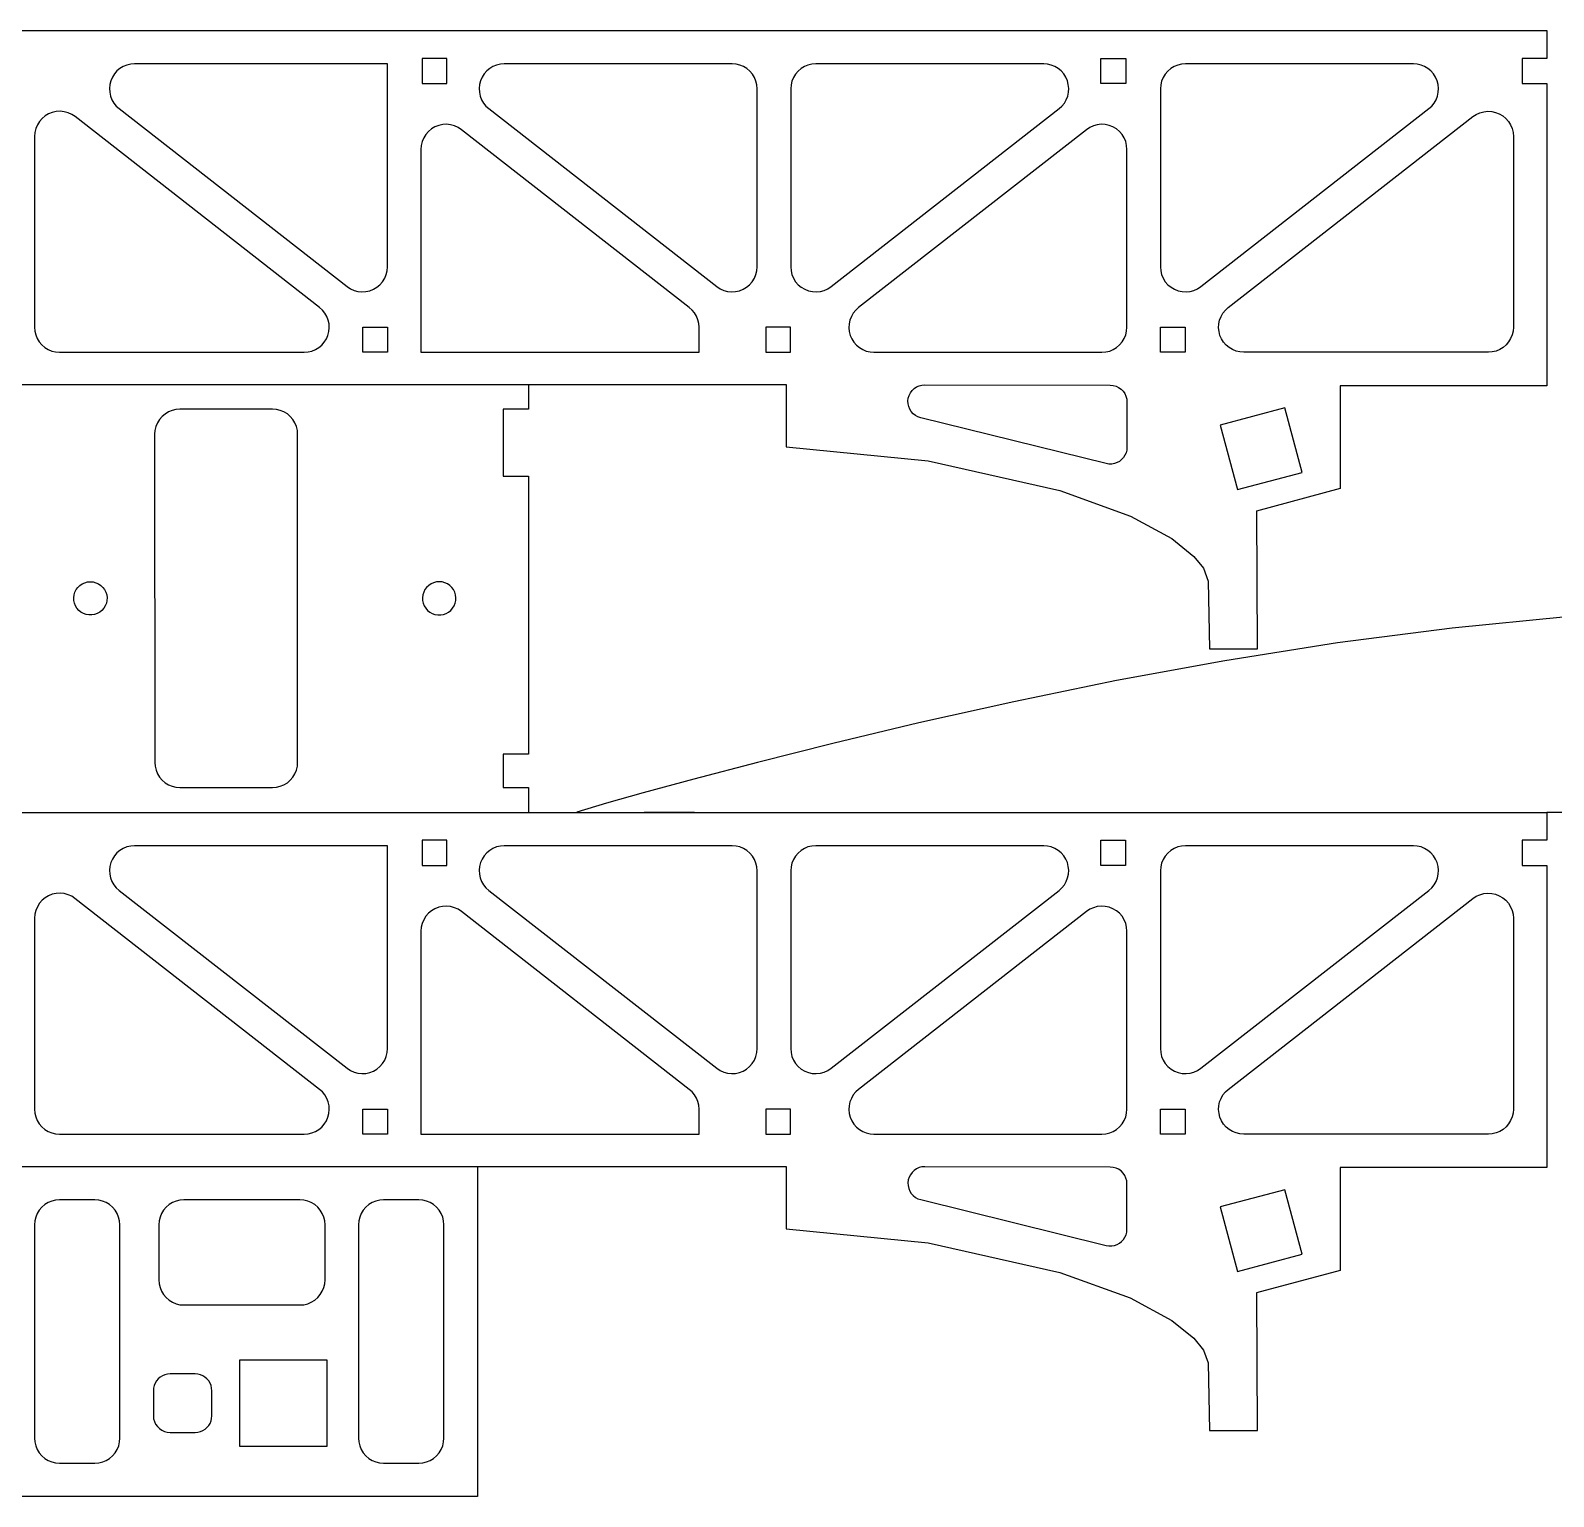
# Model space of a CAD drawing. Header units: millimetres. Extents: x 13 to 476, y 24 to 408.
# Drawn here: x 116.7 to 299, y 23.5 to 199.1 of the extents above; entities that cross this region are included whole.
import ezdxf

# ---------------------------------------------------------------- set-up
doc = ezdxf.new("R2010")
doc.units = ezdxf.units.MM
doc.header["$MEASUREMENT"] = 0
doc.layers.add('0.35 finer', color=7, linetype='Continuous')

msp = doc.modelspace()

# ---------------------------------------------------------------- linework, layer by layer
at = {"layer": '0.35 finer'}
for p, q in [((83.22, 199.06), (298.23, 199.06)), ((298.23, 199.06), (298.23, 195.71)), ((129.2, 195.06), (128.74, 195.03)), ((159.48, 195.06), (129.2, 195.06)), ((159.48, 170.77), (159.48, 195.06)), ((166.59, 195.71), (163.63, 195.71)), ((163.63, 195.71), (163.63, 192.71)), ((166.59, 192.71), (166.59, 195.71)), ((173.45, 195.06), (172.99, 195.03)), ((200.73, 195.06), (173.45, 195.06)), ((201.2, 195.02), (200.73, 195.06)), ((210.73, 195.06), (210.26, 195.02)), ((238.01, 195.06), (210.73, 195.06)), ((238.47, 195.03), (238.01, 195.06)), ((244.87, 195.71), (247.83, 195.71)), ((244.87, 192.71), (244.87, 195.71)), ((247.83, 195.71), (247.83, 192.71)), ((254.98, 195.06), (254.51, 195.02)), ((282.26, 195.06), (254.98, 195.06)), ((282.72, 195.03), (282.26, 195.06)), ((295.28, 195.71), (295.28, 192.71)), ((298.23, 195.71), (295.28, 195.71)), ((126.55, 193.46), (126.36, 193.04)), ((126.8, 193.86), (126.55, 193.46)), ((127.1, 194.21), (126.8, 193.86)), ((127.46, 194.5), (127.1, 194.21)), ((127.85, 194.74), (127.46, 194.5)), ((128.28, 194.92), (127.85, 194.74)), ((128.74, 195.03), (128.28, 194.92)), ((170.8, 193.46), (170.61, 193.04)), ((171.05, 193.86), (170.8, 193.46)), ((171.35, 194.21), (171.05, 193.86)), ((171.71, 194.5), (171.35, 194.21)), ((172.1, 194.74), (171.71, 194.5)), ((172.53, 194.92), (172.1, 194.74)), ((172.99, 195.03), (172.53, 194.92)), ((201.66, 194.91), (201.2, 195.02)), ((202.09, 194.73), (201.66, 194.91)), ((202.49, 194.49), (202.09, 194.73)), ((202.85, 194.18), (202.49, 194.49)), ((203.16, 193.82), (202.85, 194.18)), ((203.4, 193.42), (203.16, 193.82)), ((203.58, 192.99), (203.4, 193.42)), ((208.06, 193.42), (207.88, 192.99)), ((208.3, 193.82), (208.06, 193.42)), ((208.61, 194.18), (208.3, 193.82)), ((208.97, 194.49), (208.61, 194.18)), ((209.37, 194.73), (208.97, 194.49)), ((209.8, 194.91), (209.37, 194.73)), ((210.26, 195.02), (209.8, 194.91)), ((238.92, 194.92), (238.47, 195.03)), ((239.35, 194.74), (238.92, 194.92)), ((239.75, 194.5), (239.35, 194.74)), ((240.11, 194.21), (239.75, 194.5)), ((240.41, 193.86), (240.11, 194.21)), ((240.66, 193.46), (240.41, 193.86)), ((240.85, 193.04), (240.66, 193.46)), ((252.31, 193.42), (252.13, 192.99)), ((252.55, 193.82), (252.31, 193.42)), ((252.86, 194.18), (252.55, 193.82)), ((253.22, 194.49), (252.86, 194.18)), ((253.62, 194.73), (253.22, 194.49)), ((254.05, 194.91), (253.62, 194.73)), ((254.51, 195.02), (254.05, 194.91)), ((283.17, 194.92), (282.72, 195.03)), ((283.6, 194.74), (283.17, 194.92)), ((284, 194.5), (283.6, 194.74)), ((284.36, 194.21), (284, 194.5)), ((284.66, 193.86), (284.36, 194.21)), ((284.91, 193.46), (284.66, 193.86)), ((285.1, 193.04), (284.91, 193.46)), ((126.25, 192.59), (126.2, 192.13)), ((126.2, 192.13), (126.23, 191.66)), ((126.23, 191.66), (126.32, 191.21)), ((126.36, 193.04), (126.25, 192.59)), ((163.63, 192.71), (166.59, 192.71)), ((170.5, 192.59), (170.45, 192.13)), ((170.45, 192.13), (170.48, 191.66)), ((170.48, 191.66), (170.57, 191.21)), ((170.61, 193.04), (170.5, 192.59)), ((203.69, 192.53), (203.58, 192.99)), ((203.73, 192.06), (203.69, 192.53)), ((203.73, 170.77), (203.73, 192.06)), ((207.77, 192.53), (207.73, 192.06)), ((207.73, 192.06), (207.73, 170.77)), ((207.88, 192.99), (207.77, 192.53)), ((240.96, 192.59), (240.85, 193.04)), ((240.89, 191.21), (240.98, 191.66)), ((241.01, 192.13), (240.96, 192.59)), ((240.98, 191.66), (241.01, 192.13)), ((247.83, 192.71), (244.87, 192.71)), ((252.02, 192.53), (251.98, 192.06)), ((251.98, 192.06), (251.98, 170.77)), ((252.13, 192.99), (252.02, 192.53)), ((285.21, 192.59), (285.1, 193.04)), ((285.14, 191.21), (285.23, 191.66)), ((285.26, 192.13), (285.21, 192.59)), ((285.23, 191.66), (285.26, 192.13)), ((295.28, 192.71), (298.23, 192.71)), ((298.23, 192.71), (298.23, 156.52)), ((126.32, 191.21), (126.49, 190.77)), ((126.49, 190.77), (126.72, 190.37)), ((126.72, 190.37), (127.01, 190.01)), ((127.01, 190.01), (127.35, 189.7)), ((127.35, 189.7), (154.63, 168.4)), ((170.57, 191.21), (170.74, 190.77)), ((170.74, 190.77), (170.97, 190.37)), ((170.97, 190.37), (171.26, 190.01)), ((171.26, 190.01), (171.6, 189.7)), ((171.6, 189.7), (198.88, 168.4)), ((212.58, 168.4), (239.85, 189.7)), ((239.85, 189.7), (240.2, 190.01)), ((240.2, 190.01), (240.49, 190.37)), ((240.49, 190.37), (240.72, 190.77)), ((240.72, 190.77), (240.89, 191.21)), ((256.83, 168.4), (284.1, 189.7)), ((284.1, 189.7), (284.45, 190.01)), ((284.45, 190.01), (284.74, 190.37)), ((284.74, 190.37), (284.97, 190.77)), ((284.97, 190.77), (285.14, 191.21)), ((117.57, 187.76), (117.38, 187.32)), ((117.82, 188.16), (117.57, 187.76)), ((118.13, 188.52), (117.82, 188.16)), ((118.5, 188.83), (118.13, 188.52)), ((118.91, 189.07), (118.5, 188.83)), ((119.36, 189.25), (118.91, 189.07)), ((119.83, 189.35), (119.36, 189.25)), ((120.3, 189.38), (119.83, 189.35)), ((120.78, 189.33), (120.3, 189.38)), ((121.24, 189.2), (120.78, 189.33)), ((121.68, 189.01), (121.24, 189.2)), ((122.08, 188.74), (121.68, 189.01)), ((151.35, 165.89), (122.08, 188.74)), ((166.08, 187.79), (165.61, 187.69)), ((166.55, 187.82), (166.08, 187.79)), ((167.03, 187.77), (166.55, 187.82)), ((167.49, 187.64), (167.03, 187.77)), ((244.43, 187.77), (243.97, 187.64)), ((244.91, 187.82), (244.43, 187.77)), ((245.38, 187.79), (244.91, 187.82)), ((245.85, 187.69), (245.38, 187.79)), ((260.1, 165.89), (289.38, 188.74)), ((289.38, 188.74), (289.78, 189.01)), ((289.78, 189.01), (290.22, 189.2)), ((290.22, 189.2), (290.68, 189.33)), ((290.68, 189.33), (291.16, 189.38)), ((291.16, 189.38), (291.63, 189.35)), ((291.63, 189.35), (292.1, 189.25)), ((292.1, 189.25), (292.54, 189.07)), ((292.54, 189.07), (292.96, 188.83)), ((292.96, 188.83), (293.32, 188.52)), ((293.32, 188.52), (293.64, 188.16)), ((293.64, 188.16), (293.89, 187.76)), ((293.89, 187.76), (294.08, 187.32)), ((117.27, 186.85), (117.23, 186.38)), ((117.23, 186.38), (117.23, 163.52)), ((117.38, 187.32), (117.27, 186.85)), ((163.82, 186.2), (163.63, 185.76)), ((164.07, 186.6), (163.82, 186.2)), ((164.38, 186.96), (164.07, 186.6)), ((164.75, 187.27), (164.38, 186.96)), ((165.16, 187.51), (164.75, 187.27)), ((165.61, 187.69), (165.16, 187.51)), ((167.93, 187.44), (167.49, 187.64)), ((168.33, 187.18), (167.93, 187.44)), ((195.6, 165.89), (168.33, 187.18)), ((243.13, 187.18), (215.85, 165.89)), ((243.53, 187.44), (243.13, 187.18)), ((243.97, 187.64), (243.53, 187.44)), ((246.29, 187.51), (245.85, 187.69)), ((246.71, 187.27), (246.29, 187.51)), ((247.07, 186.96), (246.71, 187.27)), ((247.39, 186.6), (247.07, 186.96)), ((247.64, 186.2), (247.39, 186.6)), ((247.83, 185.76), (247.64, 186.2)), ((294.08, 187.32), (294.19, 186.85)), ((294.19, 186.85), (294.23, 186.38)), ((294.23, 186.38), (294.23, 163.52)), ((163.52, 185.29), (163.48, 184.82)), ((163.48, 184.82), (163.48, 160.52)), ((163.63, 185.76), (163.52, 185.29)), ((247.94, 185.29), (247.83, 185.76)), ((247.98, 184.82), (247.94, 185.29)), ((247.98, 163.52), (247.98, 184.82)), ((159.14, 169.39), (159.33, 169.83)), ((159.33, 169.83), (159.44, 170.29)), ((159.44, 170.29), (159.48, 170.77)), ((203.39, 169.39), (203.58, 169.83)), ((203.58, 169.83), (203.69, 170.29)), ((203.69, 170.29), (203.73, 170.77)), ((207.73, 170.77), (207.77, 170.29)), ((207.77, 170.29), (207.88, 169.83)), ((207.88, 169.83), (208.07, 169.39)), ((251.98, 170.77), (252.02, 170.29)), ((252.02, 170.29), (252.13, 169.83)), ((252.13, 169.83), (252.32, 169.39)), ((154.63, 168.4), (155.03, 168.14)), ((155.03, 168.14), (155.47, 167.94)), ((155.47, 167.94), (155.93, 167.82)), ((155.93, 167.82), (156.41, 167.77)), ((156.41, 167.77), (156.88, 167.8)), ((156.88, 167.8), (157.35, 167.9)), ((157.35, 167.9), (157.79, 168.07)), ((157.79, 168.07), (158.21, 168.32)), ((158.21, 168.32), (158.57, 168.62)), ((158.57, 168.62), (158.89, 168.98)), ((158.89, 168.98), (159.14, 169.39)), ((198.88, 168.4), (199.28, 168.14)), ((199.28, 168.14), (199.72, 167.94)), ((199.72, 167.94), (200.18, 167.82)), ((200.18, 167.82), (200.66, 167.77)), ((200.66, 167.77), (201.13, 167.8)), ((201.13, 167.8), (201.6, 167.9)), ((201.6, 167.9), (202.04, 168.07)), ((202.04, 168.07), (202.46, 168.32)), ((202.46, 168.32), (202.82, 168.62)), ((202.82, 168.62), (203.14, 168.98)), ((203.14, 168.98), (203.39, 169.39)), ((208.07, 169.39), (208.32, 168.98)), ((208.32, 168.98), (208.63, 168.62)), ((208.63, 168.62), (209, 168.32)), ((209, 168.32), (209.41, 168.07)), ((209.41, 168.07), (209.86, 167.9)), ((209.86, 167.9), (210.33, 167.8)), ((210.33, 167.8), (210.8, 167.77)), ((210.8, 167.77), (211.28, 167.82)), ((211.28, 167.82), (211.74, 167.94)), ((211.74, 167.94), (212.18, 168.14)), ((212.18, 168.14), (212.58, 168.4)), ((252.32, 169.39), (252.57, 168.98)), ((252.57, 168.98), (252.88, 168.62)), ((252.88, 168.62), (253.25, 168.32)), ((253.25, 168.32), (253.66, 168.07)), ((253.66, 168.07), (254.11, 167.9)), ((254.11, 167.9), (254.58, 167.8)), ((254.58, 167.8), (255.05, 167.77)), ((255.05, 167.77), (255.53, 167.82)), ((255.53, 167.82), (255.99, 167.94)), ((255.99, 167.94), (256.43, 168.14)), ((256.43, 168.14), (256.83, 168.4)), ((151.7, 165.58), (151.35, 165.89)), ((195.94, 165.58), (195.6, 165.89)), ((215.85, 165.89), (215.51, 165.58)), ((259.76, 165.58), (260.1, 165.89)), ((151.99, 165.21), (151.7, 165.58)), ((152.22, 164.81), (151.99, 165.21)), ((152.39, 164.38), (152.22, 164.81)), ((152.48, 163.92), (152.39, 164.38)), ((196.23, 165.23), (195.94, 165.58)), ((196.46, 164.84), (196.23, 165.23)), ((196.62, 164.42), (196.46, 164.84)), ((196.72, 163.98), (196.62, 164.42)), ((214.82, 164.38), (214.73, 163.92)), ((214.99, 164.81), (214.82, 164.38)), ((215.22, 165.21), (214.99, 164.81)), ((215.51, 165.58), (215.22, 165.21)), ((258.98, 163.92), (259.07, 164.38)), ((259.07, 164.38), (259.24, 164.81)), ((259.24, 164.81), (259.47, 165.21)), ((259.47, 165.21), (259.76, 165.58)), ((117.23, 163.52), (117.27, 163.05)), ((117.27, 163.05), (117.38, 162.6)), ((117.38, 162.6), (117.56, 162.16)), ((152.16, 162.12), (152.35, 162.55)), ((152.35, 162.55), (152.46, 163)), ((152.46, 163), (152.51, 163.46)), ((152.51, 163.46), (152.48, 163.92)), ((156.51, 163.52), (159.46, 163.52)), ((156.51, 160.52), (156.51, 163.52)), ((159.46, 163.52), (159.46, 160.52)), ((196.76, 163.52), (196.72, 163.98)), ((196.76, 160.52), (196.76, 163.52)), ((204.76, 163.52), (204.76, 160.52)), ((207.71, 163.52), (204.76, 163.52)), ((207.71, 160.52), (207.71, 163.52)), ((214.73, 163.92), (214.7, 163.46)), ((214.7, 163.46), (214.75, 163)), ((214.75, 163), (214.86, 162.55)), ((214.86, 162.55), (215.05, 162.12)), ((247.65, 162.16), (247.83, 162.6)), ((247.83, 162.6), (247.94, 163.05)), ((247.94, 163.05), (247.98, 163.52)), ((251.98, 160.52), (251.98, 163.52)), ((251.98, 163.52), (254.93, 163.52)), ((254.93, 163.52), (254.93, 160.52)), ((258.95, 163.46), (258.98, 163.92)), ((259, 163), (258.95, 163.46)), ((259.11, 162.55), (259, 163)), ((259.3, 162.12), (259.11, 162.55)), ((294.08, 162.6), (293.9, 162.16)), ((294.19, 163.05), (294.08, 162.6)), ((294.23, 163.52), (294.19, 163.05)), ((117.56, 162.16), (117.8, 161.76)), ((117.8, 161.76), (118.11, 161.4)), ((118.11, 161.4), (118.47, 161.1)), ((118.47, 161.1), (118.87, 160.85)), ((118.87, 160.85), (119.3, 160.67)), ((119.3, 160.67), (119.76, 160.56)), ((119.76, 160.56), (120.23, 160.52)), ((120.23, 160.52), (149.51, 160.52)), ((149.51, 160.52), (149.97, 160.56)), ((149.97, 160.56), (150.42, 160.67)), ((150.42, 160.67), (150.85, 160.84)), ((150.85, 160.84), (151.25, 161.08)), ((151.25, 161.08), (151.61, 161.38)), ((151.61, 161.38), (151.91, 161.73)), ((151.91, 161.73), (152.16, 162.12)), ((159.46, 160.52), (156.51, 160.52)), ((163.48, 160.52), (196.76, 160.52)), ((204.76, 160.52), (207.71, 160.52)), ((215.05, 162.12), (215.3, 161.73)), ((215.3, 161.73), (215.6, 161.38)), ((215.6, 161.38), (215.96, 161.08)), ((215.96, 161.08), (216.35, 160.84)), ((216.35, 160.84), (216.78, 160.67)), ((216.78, 160.67), (217.24, 160.56)), ((217.24, 160.56), (217.7, 160.52)), ((217.7, 160.52), (244.98, 160.52)), ((244.98, 160.52), (245.45, 160.56)), ((245.45, 160.56), (245.91, 160.67)), ((245.91, 160.67), (246.34, 160.85)), ((246.34, 160.85), (246.74, 161.1)), ((246.74, 161.1), (247.1, 161.4)), ((247.1, 161.4), (247.41, 161.76)), ((247.41, 161.76), (247.65, 162.16)), ((254.93, 160.52), (251.98, 160.52)), ((259.55, 161.73), (259.3, 162.12)), ((259.85, 161.38), (259.55, 161.73)), ((260.21, 161.08), (259.85, 161.38)), ((260.6, 160.84), (260.21, 161.08)), ((261.03, 160.67), (260.6, 160.84)), ((261.49, 160.56), (261.03, 160.67)), ((261.95, 160.52), (261.49, 160.56)), ((291.23, 160.52), (261.95, 160.52)), ((291.7, 160.56), (291.23, 160.52)), ((292.16, 160.67), (291.7, 160.56)), ((292.59, 160.85), (292.16, 160.67)), ((292.99, 161.1), (292.59, 160.85)), ((293.35, 161.4), (292.99, 161.1)), ((293.66, 161.76), (293.35, 161.4)), ((293.9, 162.16), (293.66, 161.76)), ((113.23, 156.65), (176.35, 156.66)), ((170.23, 156.66), (207.21, 156.66)), ((176.35, 156.66), (176.35, 153.71)), ((207.21, 156.66), (207.21, 149.19)), ((221.77, 154.7), (221.81, 155.04)), ((221.81, 155.04), (221.91, 155.37)), ((221.91, 155.37), (222.06, 155.67)), ((222.06, 155.67), (222.26, 155.95)), ((222.26, 155.95), (222.51, 156.18)), ((222.51, 156.18), (222.79, 156.37)), ((222.79, 156.37), (223.1, 156.51)), ((223.1, 156.51), (223.43, 156.6)), ((223.43, 156.6), (223.77, 156.63)), ((223.77, 156.63), (245.98, 156.58)), ((245.98, 156.58), (246.33, 156.55)), ((246.33, 156.55), (246.67, 156.46)), ((246.67, 156.46), (246.98, 156.31)), ((246.98, 156.31), (247.27, 156.11)), ((247.27, 156.11), (247.51, 155.87)), ((247.51, 155.87), (247.71, 155.58)), ((247.71, 155.58), (247.86, 155.26)), ((247.86, 155.26), (247.95, 154.93)), ((273.49, 156.52), (273.49, 144.2)), ((298.23, 156.52), (273.49, 156.52)), ((132.85, 153.13), (132.49, 152.83)), ((133.25, 153.38), (132.85, 153.13)), ((133.69, 153.56), (133.25, 153.38)), ((134.14, 153.67), (133.69, 153.56)), ((134.61, 153.71), (134.14, 153.67)), ((145.72, 153.71), (134.61, 153.71)), ((146.19, 153.67), (145.72, 153.71)), ((146.65, 153.56), (146.19, 153.67)), ((147.08, 153.38), (146.65, 153.56)), ((147.49, 153.14), (147.08, 153.38)), ((147.84, 152.83), (147.49, 153.14)), ((173.32, 153.71), (173.34, 145.69)), ((176.35, 153.71), (173.32, 153.71)), ((221.78, 154.36), (221.77, 154.7)), ((221.86, 154.03), (221.78, 154.36)), ((221.99, 153.71), (221.86, 154.03)), ((222.17, 153.42), (221.99, 153.71)), ((222.4, 153.17), (222.17, 153.42)), ((222.66, 152.96), (222.4, 153.17)), ((247.95, 154.93), (247.98, 154.58)), ((247.98, 154.58), (247.98, 149.14)), ((266.88, 153.87), (259.15, 151.8)), ((268.95, 146.15), (266.88, 153.87)), ((131.76, 151.63), (131.65, 151.18)), ((131.94, 152.07), (131.76, 151.63)), ((132.19, 152.47), (131.94, 152.07)), ((132.49, 152.83), (132.19, 152.47)), ((148.15, 152.47), (147.84, 152.83)), ((148.4, 152.07), (148.15, 152.47)), ((148.58, 151.64), (148.4, 152.07)), ((148.69, 151.18), (148.58, 151.64)), ((222.96, 152.8), (222.66, 152.96)), ((223.29, 152.69), (222.96, 152.8)), ((245.5, 147.19), (223.29, 152.69)), ((259.15, 151.8), (261.22, 144.08)), ((131.65, 151.18), (131.61, 150.71)), ((131.61, 150.71), (131.62, 111.42)), ((148.72, 150.71), (148.69, 151.18)), ((148.72, 111.42), (148.72, 150.71)), ((207.21, 149.19), (224.18, 147.52)), ((247.34, 147.67), (247.08, 147.46)), ((247.56, 147.91), (247.34, 147.67)), ((247.74, 148.19), (247.56, 147.91)), ((247.87, 148.49), (247.74, 148.19)), ((247.95, 148.81), (247.87, 148.49)), ((247.98, 149.14), (247.95, 148.81)), ((224.18, 147.52), (239.95, 143.96)), ((245.82, 147.14), (245.5, 147.19)), ((246.15, 147.14), (245.82, 147.14)), ((246.48, 147.2), (246.15, 147.14)), ((246.79, 147.31), (246.48, 147.2)), ((247.08, 147.46), (246.79, 147.31)), ((261.22, 144.08), (268.95, 146.15)), ((173.34, 145.69), (176.34, 145.69)), ((176.34, 145.69), (176.34, 112.41)), ((273.49, 144.2), (263.49, 141.52)), ((239.95, 143.96), (248.39, 140.91)), ((248.39, 140.91), (253.34, 138.23)), ((263.59, 125.03), (263.53, 141.54)), ((253.34, 138.23), (255.98, 136.09)), ((255.98, 136.09), (257.15, 134.68)), ((257.15, 134.68), (257.71, 133.14)), ((257.71, 133.14), (257.85, 125.03)), ((121.92, 131.14), (121.96, 131.48)), ((121.96, 131.48), (122.06, 131.8)), ((122.06, 131.8), (122.21, 132.11)), ((122.21, 132.11), (122.41, 132.38)), ((122.41, 132.38), (122.66, 132.61)), ((122.66, 132.61), (122.94, 132.8)), ((122.94, 132.8), (123.25, 132.94)), ((123.25, 132.94), (123.58, 133.03)), ((123.58, 133.03), (123.91, 133.06)), ((123.91, 133.06), (124.25, 133.03)), ((124.25, 133.03), (124.58, 132.94)), ((124.58, 132.94), (124.89, 132.8)), ((124.89, 132.8), (125.17, 132.61)), ((125.17, 132.61), (125.42, 132.38)), ((125.42, 132.38), (125.62, 132.11)), ((125.62, 132.11), (125.77, 131.8)), ((125.77, 131.8), (125.87, 131.48)), ((125.87, 131.48), (125.91, 131.14)), ((163.71, 131.48), (163.67, 131.14)), ((163.81, 131.8), (163.71, 131.48)), ((163.96, 132.11), (163.81, 131.8)), ((164.16, 132.38), (163.96, 132.11)), ((164.41, 132.61), (164.16, 132.38)), ((164.69, 132.8), (164.41, 132.61)), ((165, 132.94), (164.69, 132.8)), ((165.33, 133.03), (165, 132.94)), ((165.67, 133.06), (165.33, 133.03)), ((166, 133.03), (165.67, 133.06)), ((166.33, 132.94), (166, 133.03)), ((166.64, 132.8), (166.33, 132.94)), ((166.92, 132.61), (166.64, 132.8)), ((167.17, 132.38), (166.92, 132.61)), ((167.37, 132.11), (167.17, 132.38)), ((167.52, 131.8), (167.37, 132.11)), ((167.62, 131.48), (167.52, 131.8)), ((167.66, 131.14), (167.62, 131.48)), ((121.93, 130.8), (121.92, 131.14)), ((122, 130.47), (121.93, 130.8)), ((122.13, 130.16), (122, 130.47)), ((122.31, 129.87), (122.13, 130.16)), ((122.53, 129.61), (122.31, 129.87)), ((122.79, 129.4), (122.53, 129.61)), ((125.3, 129.61), (125.03, 129.4)), ((125.52, 129.87), (125.3, 129.61)), ((125.7, 130.16), (125.52, 129.87)), ((125.83, 130.47), (125.7, 130.16)), ((125.9, 130.8), (125.83, 130.47)), ((125.91, 131.14), (125.9, 130.8)), ((163.67, 131.14), (163.68, 130.8)), ((163.68, 130.8), (163.75, 130.47)), ((163.75, 130.47), (163.88, 130.16)), ((163.88, 130.16), (164.06, 129.87)), ((164.06, 129.87), (164.28, 129.61)), ((164.28, 129.61), (164.55, 129.4)), ((166.79, 129.4), (167.05, 129.61)), ((167.05, 129.61), (167.27, 129.87)), ((167.27, 129.87), (167.45, 130.16)), ((167.45, 130.16), (167.58, 130.47)), ((167.58, 130.47), (167.65, 130.8)), ((167.65, 130.8), (167.66, 131.14)), ((123.09, 129.24), (122.79, 129.4)), ((123.41, 129.12), (123.09, 129.24)), ((123.74, 129.07), (123.41, 129.12)), ((124.08, 129.07), (123.74, 129.07)), ((124.42, 129.12), (124.08, 129.07)), ((124.74, 129.24), (124.42, 129.12)), ((125.03, 129.4), (124.74, 129.24)), ((164.55, 129.4), (164.84, 129.24)), ((164.84, 129.24), (165.16, 129.12)), ((165.16, 129.12), (165.5, 129.07)), ((165.5, 129.07), (165.84, 129.07)), ((165.84, 129.07), (166.17, 129.12)), ((166.17, 129.12), (166.49, 129.24)), ((166.49, 129.24), (166.79, 129.4)), ((300.6, 128.84), (286.88, 127.5)), ((286.88, 127.5), (273.17, 125.73)), ((257.85, 125.03), (263.59, 125.03)), ((273.17, 125.73), (259.71, 123.6)), ((259.71, 123.6), (246.73, 121.22)), ((246.73, 121.22), (234.44, 118.69)), ((234.44, 118.69), (223.05, 116.15)), ((223.05, 116.15), (212.76, 113.69)), ((212.76, 113.69), (203.74, 111.42)), ((131.62, 111.42), (131.66, 110.95)), ((148.69, 110.95), (148.72, 111.42)), ((173.34, 112.41), (173.32, 108.42)), ((176.34, 112.41), (173.34, 112.41)), ((203.74, 111.42), (196.14, 109.43)), ((131.66, 110.95), (131.77, 110.49)), ((131.77, 110.49), (131.95, 110.06)), ((131.95, 110.06), (132.2, 109.66)), ((132.2, 109.66), (132.5, 109.3)), ((147.84, 109.3), (148.15, 109.66)), ((148.15, 109.66), (148.4, 110.06)), ((148.4, 110.06), (148.58, 110.49)), ((148.58, 110.49), (148.69, 110.95)), ((196.14, 109.43), (190.09, 107.78)), ((132.5, 109.3), (132.86, 108.99)), ((132.86, 108.99), (133.26, 108.75)), ((133.26, 108.75), (133.7, 108.57)), ((133.7, 108.57), (134.15, 108.46)), ((134.15, 108.46), (134.62, 108.42)), ((134.62, 108.42), (145.72, 108.42)), ((145.72, 108.42), (146.19, 108.46)), ((146.19, 108.46), (146.65, 108.57)), ((146.65, 108.57), (147.08, 108.75)), ((147.08, 108.75), (147.49, 108.99)), ((147.49, 108.99), (147.84, 109.3)), ((173.32, 108.42), (176.35, 108.41)), ((176.35, 108.41), (176.35, 105.44)), ((190.09, 107.78), (185.7, 106.52)), ((185.7, 106.52), (182.14, 105.45)), ((83.22, 105.44), (298.23, 105.44)), ((182.14, 105.45), (182.27, 105.44)), ((190.21, 105.45), (196.23, 105.45)), ((298.23, 105.46), (351.88, 105.47)), ((298.23, 105.44), (298.23, 102.09)), ((166.58, 102.09), (163.63, 102.09)), ((163.63, 102.09), (163.63, 99.09)), ((166.58, 99.09), (166.58, 102.09)), ((244.87, 102.09), (247.82, 102.09)), ((244.87, 99.09), (244.87, 102.09)), ((247.82, 102.09), (247.82, 99.09)), ((295.28, 102.09), (295.28, 99.09)), ((298.23, 102.09), (295.28, 102.09)), ((127.1, 100.59), (126.79, 100.24)), ((127.46, 100.89), (127.1, 100.59)), ((127.85, 101.13), (127.46, 100.89)), ((128.28, 101.3), (127.85, 101.13)), ((128.74, 101.41), (128.28, 101.3)), ((129.2, 101.44), (128.74, 101.41)), ((159.48, 101.44), (129.2, 101.44)), ((159.48, 77.15), (159.48, 101.44)), ((171.35, 100.59), (171.04, 100.24)), ((171.71, 100.89), (171.35, 100.59)), ((172.1, 101.13), (171.71, 100.89)), ((172.53, 101.3), (172.1, 101.13)), ((172.99, 101.41), (172.53, 101.3)), ((173.45, 101.44), (172.99, 101.41)), ((200.73, 101.44), (173.45, 101.44)), ((201.2, 101.41), (200.73, 101.44)), ((201.66, 101.3), (201.2, 101.41)), ((202.09, 101.12), (201.66, 101.3)), ((202.49, 100.87), (202.09, 101.12)), ((202.85, 100.57), (202.49, 100.87)), ((203.16, 100.21), (202.85, 100.57)), ((208.61, 100.57), (208.3, 100.21)), ((208.97, 100.87), (208.61, 100.57)), ((209.37, 101.12), (208.97, 100.87)), ((209.8, 101.3), (209.37, 101.12)), ((210.26, 101.41), (209.8, 101.3)), ((210.73, 101.44), (210.26, 101.41)), ((238.01, 101.44), (210.73, 101.44)), ((238.47, 101.41), (238.01, 101.44)), ((238.92, 101.3), (238.47, 101.41)), ((239.35, 101.13), (238.92, 101.3)), ((239.75, 100.89), (239.35, 101.13)), ((240.11, 100.59), (239.75, 100.89)), ((240.41, 100.24), (240.11, 100.59)), ((252.86, 100.57), (252.55, 100.21)), ((253.22, 100.87), (252.86, 100.57)), ((253.62, 101.12), (253.22, 100.87)), ((254.05, 101.3), (253.62, 101.12)), ((254.51, 101.41), (254.05, 101.3)), ((254.98, 101.44), (254.51, 101.41)), ((282.26, 101.44), (254.98, 101.44)), ((282.72, 101.41), (282.26, 101.44)), ((283.17, 101.3), (282.72, 101.41)), ((283.6, 101.13), (283.17, 101.3)), ((284, 100.89), (283.6, 101.13)), ((284.36, 100.59), (284, 100.89)), ((284.66, 100.24), (284.36, 100.59)), ((126.25, 98.97), (126.2, 98.51)), ((126.2, 98.51), (126.23, 98.05)), ((126.36, 99.42), (126.25, 98.97)), ((126.55, 99.85), (126.36, 99.42)), ((126.79, 100.24), (126.55, 99.85)), ((163.63, 99.09), (166.58, 99.09)), ((170.5, 98.97), (170.45, 98.51)), ((170.45, 98.51), (170.48, 98.05)), ((170.61, 99.42), (170.5, 98.97)), ((170.8, 99.85), (170.61, 99.42)), ((171.04, 100.24), (170.8, 99.85)), ((203.4, 99.81), (203.16, 100.21)), ((203.58, 99.37), (203.4, 99.81)), ((203.69, 98.91), (203.58, 99.37)), ((203.73, 98.44), (203.69, 98.91)), ((203.73, 77.15), (203.73, 98.44)), ((207.77, 98.91), (207.73, 98.44)), ((207.73, 98.44), (207.73, 77.15)), ((207.88, 99.37), (207.77, 98.91)), ((208.06, 99.81), (207.88, 99.37)), ((208.3, 100.21), (208.06, 99.81)), ((240.66, 99.85), (240.41, 100.24)), ((240.85, 99.42), (240.66, 99.85)), ((240.96, 98.97), (240.85, 99.42)), ((241.01, 98.51), (240.96, 98.97)), ((240.98, 98.05), (241.01, 98.51)), ((247.82, 99.09), (244.87, 99.09)), ((252.02, 98.91), (251.98, 98.44)), ((251.98, 98.44), (251.98, 77.15)), ((252.13, 99.37), (252.02, 98.91)), ((252.31, 99.81), (252.13, 99.37)), ((252.55, 100.21), (252.31, 99.81)), ((284.91, 99.85), (284.66, 100.24)), ((285.1, 99.42), (284.91, 99.85)), ((285.21, 98.97), (285.1, 99.42)), ((285.26, 98.51), (285.21, 98.97)), ((285.23, 98.05), (285.26, 98.51)), ((295.28, 99.09), (298.23, 99.09)), ((298.23, 99.09), (298.23, 62.91)), ((126.23, 98.05), (126.32, 97.59)), ((126.32, 97.59), (126.49, 97.16)), ((126.49, 97.16), (126.72, 96.76)), ((126.72, 96.76), (127.01, 96.39)), ((170.48, 98.05), (170.57, 97.59)), ((170.57, 97.59), (170.74, 97.16)), ((170.74, 97.16), (170.97, 96.76)), ((170.97, 96.76), (171.26, 96.39)), ((240.2, 96.39), (240.49, 96.76)), ((240.49, 96.76), (240.72, 97.16)), ((240.72, 97.16), (240.88, 97.59)), ((240.88, 97.59), (240.98, 98.05)), ((284.45, 96.39), (284.74, 96.76)), ((284.74, 96.76), (284.97, 97.16)), ((284.97, 97.16), (285.13, 97.59)), ((285.13, 97.59), (285.23, 98.05)), ((118.13, 94.91), (117.82, 94.55)), ((118.5, 95.21), (118.13, 94.91)), ((118.91, 95.46), (118.5, 95.21)), ((119.36, 95.63), (118.91, 95.46)), ((119.82, 95.73), (119.36, 95.63)), ((120.3, 95.76), (119.82, 95.73)), ((120.78, 95.71), (120.3, 95.76)), ((121.24, 95.58), (120.78, 95.71)), ((121.68, 95.39), (121.24, 95.58)), ((122.07, 95.13), (121.68, 95.39)), ((151.35, 72.27), (122.07, 95.13)), ((127.01, 96.39), (127.35, 96.08)), ((127.35, 96.08), (154.63, 74.79)), ((171.26, 96.39), (171.6, 96.08)), ((171.6, 96.08), (198.88, 74.79)), ((212.57, 74.79), (239.85, 96.08)), ((239.85, 96.08), (240.2, 96.39)), ((256.82, 74.79), (284.1, 96.08)), ((260.1, 72.27), (289.38, 95.13)), ((284.1, 96.08), (284.45, 96.39)), ((289.38, 95.13), (289.78, 95.39)), ((289.78, 95.39), (290.22, 95.58)), ((290.22, 95.58), (290.68, 95.71)), ((290.68, 95.71), (291.15, 95.76)), ((291.15, 95.76), (291.63, 95.73)), ((291.63, 95.73), (292.1, 95.63)), ((292.1, 95.63), (292.54, 95.46)), ((292.54, 95.46), (292.96, 95.21)), ((292.96, 95.21), (293.32, 94.91)), ((293.32, 94.91), (293.64, 94.55)), ((117.27, 93.24), (117.23, 92.76)), ((117.38, 93.7), (117.27, 93.24)), ((117.57, 94.14), (117.38, 93.7)), ((117.82, 94.55), (117.57, 94.14)), ((164.07, 92.99), (163.82, 92.58)), ((164.38, 93.35), (164.07, 92.99)), ((164.75, 93.65), (164.38, 93.35)), ((165.16, 93.9), (164.75, 93.65)), ((165.61, 94.07), (165.16, 93.9)), ((166.07, 94.17), (165.61, 94.07)), ((166.55, 94.2), (166.07, 94.17)), ((167.03, 94.15), (166.55, 94.2)), ((167.49, 94.02), (167.03, 94.15)), ((167.93, 93.83), (167.49, 94.02)), ((168.32, 93.56), (167.93, 93.83)), ((195.6, 72.27), (168.32, 93.56)), ((243.13, 93.56), (215.85, 72.27)), ((243.53, 93.83), (243.13, 93.56)), ((243.97, 94.02), (243.53, 93.83)), ((244.43, 94.15), (243.97, 94.02)), ((244.9, 94.2), (244.43, 94.15)), ((245.38, 94.17), (244.9, 94.2)), ((245.85, 94.07), (245.38, 94.17)), ((246.29, 93.9), (245.85, 94.07)), ((246.71, 93.65), (246.29, 93.9)), ((247.07, 93.35), (246.71, 93.65)), ((247.39, 92.99), (247.07, 93.35)), ((247.64, 92.58), (247.39, 92.99)), ((293.64, 94.55), (293.89, 94.14)), ((293.89, 94.14), (294.08, 93.7)), ((294.08, 93.7), (294.19, 93.24)), ((294.19, 93.24), (294.23, 92.76)), ((117.23, 92.76), (117.23, 69.91)), ((163.52, 91.68), (163.48, 91.2)), ((163.48, 91.2), (163.48, 66.91)), ((163.63, 92.14), (163.52, 91.68)), ((163.82, 92.58), (163.63, 92.14)), ((247.83, 92.14), (247.64, 92.58)), ((247.94, 91.68), (247.83, 92.14)), ((247.98, 91.2), (247.94, 91.68)), ((247.98, 69.91), (247.98, 91.2)), ((294.23, 92.76), (294.23, 69.91)), ((159.33, 76.21), (159.44, 76.68)), ((159.44, 76.68), (159.48, 77.15)), ((203.58, 76.21), (203.69, 76.68)), ((203.69, 76.68), (203.73, 77.15)), ((207.73, 77.15), (207.77, 76.68)), ((207.77, 76.68), (207.88, 76.21)), ((251.98, 77.15), (252.02, 76.68)), ((252.02, 76.68), (252.13, 76.21)), ((154.63, 74.79), (155.03, 74.52)), ((158.21, 74.7), (158.57, 75.01)), ((158.57, 75.01), (158.89, 75.37)), ((158.89, 75.37), (159.14, 75.77)), ((159.14, 75.77), (159.33, 76.21)), ((198.88, 74.79), (199.28, 74.52)), ((202.46, 74.7), (202.82, 75.01)), ((202.82, 75.01), (203.14, 75.37)), ((203.14, 75.37), (203.39, 75.77)), ((203.39, 75.77), (203.58, 76.21)), ((207.88, 76.21), (208.07, 75.77)), ((208.07, 75.77), (208.32, 75.37)), ((208.32, 75.37), (208.63, 75.01)), ((208.63, 75.01), (209, 74.7)), ((212.18, 74.52), (212.57, 74.79)), ((252.13, 76.21), (252.32, 75.77)), ((252.32, 75.77), (252.57, 75.37)), ((252.57, 75.37), (252.88, 75.01)), ((252.88, 75.01), (253.25, 74.7)), ((256.43, 74.52), (256.82, 74.79)), ((155.03, 74.52), (155.47, 74.33)), ((155.47, 74.33), (155.93, 74.2)), ((155.93, 74.2), (156.4, 74.15)), ((156.4, 74.15), (156.88, 74.18)), ((156.88, 74.18), (157.35, 74.28)), ((157.35, 74.28), (157.79, 74.46)), ((157.79, 74.46), (158.21, 74.7)), ((199.28, 74.52), (199.72, 74.33)), ((199.72, 74.33), (200.18, 74.2)), ((200.18, 74.2), (200.65, 74.15)), ((200.65, 74.15), (201.13, 74.18)), ((201.13, 74.18), (201.6, 74.28)), ((201.6, 74.28), (202.04, 74.46)), ((202.04, 74.46), (202.46, 74.7)), ((209, 74.7), (209.41, 74.46)), ((209.41, 74.46), (209.86, 74.28)), ((209.86, 74.28), (210.32, 74.18)), ((210.32, 74.18), (210.8, 74.15)), ((210.8, 74.15), (211.28, 74.2)), ((211.28, 74.2), (211.74, 74.33)), ((211.74, 74.33), (212.18, 74.52)), ((253.25, 74.7), (253.66, 74.46)), ((253.66, 74.46), (254.11, 74.28)), ((254.11, 74.28), (254.57, 74.18)), ((254.57, 74.18), (255.05, 74.15)), ((255.05, 74.15), (255.53, 74.2)), ((255.53, 74.2), (255.99, 74.33)), ((255.99, 74.33), (256.43, 74.52)), ((151.7, 71.96), (151.35, 72.27)), ((151.99, 71.6), (151.7, 71.96)), ((152.22, 71.19), (151.99, 71.6)), ((152.38, 70.76), (152.22, 71.19)), ((195.94, 71.97), (195.6, 72.27)), ((196.23, 71.61), (195.94, 71.97)), ((196.45, 71.22), (196.23, 71.61)), ((196.62, 70.8), (196.45, 71.22)), ((214.99, 71.19), (214.82, 70.76)), ((215.22, 71.6), (214.99, 71.19)), ((215.51, 71.96), (215.22, 71.6)), ((215.85, 72.27), (215.51, 71.96)), ((259.07, 70.76), (259.24, 71.19)), ((259.24, 71.19), (259.47, 71.6)), ((259.47, 71.6), (259.76, 71.96)), ((259.76, 71.96), (260.1, 72.27)), ((117.23, 69.91), (117.27, 69.44)), ((117.27, 69.44), (117.38, 68.98)), ((152.35, 68.93), (152.46, 69.38)), ((152.48, 70.31), (152.38, 70.76)), ((152.46, 69.38), (152.51, 69.84)), ((152.51, 69.84), (152.48, 70.31)), ((156.51, 69.91), (159.46, 69.91)), ((156.51, 66.91), (156.51, 69.91)), ((159.46, 69.91), (159.46, 66.91)), ((196.72, 70.36), (196.62, 70.8)), ((196.76, 69.91), (196.72, 70.36)), ((196.76, 66.91), (196.76, 69.91)), ((204.76, 69.91), (204.76, 66.91)), ((207.71, 69.91), (204.76, 69.91)), ((207.71, 66.91), (207.71, 69.91)), ((214.73, 70.31), (214.7, 69.84)), ((214.7, 69.84), (214.75, 69.38)), ((214.82, 70.76), (214.73, 70.31)), ((214.75, 69.38), (214.86, 68.93)), ((247.83, 68.98), (247.94, 69.44)), ((247.94, 69.44), (247.98, 69.91)), ((251.98, 66.91), (251.98, 69.91)), ((251.98, 69.91), (254.93, 69.91)), ((254.93, 69.91), (254.93, 66.91)), ((258.95, 69.84), (258.98, 70.31)), ((259, 69.38), (258.95, 69.84)), ((258.98, 70.31), (259.07, 70.76)), ((259.11, 68.93), (259, 69.38)), ((294.19, 69.44), (294.08, 68.98)), ((294.23, 69.91), (294.19, 69.44)), ((117.38, 68.98), (117.56, 68.55)), ((117.56, 68.55), (117.8, 68.14)), ((117.8, 68.14), (118.11, 67.79)), ((118.11, 67.79), (118.47, 67.48)), ((118.47, 67.48), (118.87, 67.23)), ((150.85, 67.23), (151.25, 67.47)), ((151.25, 67.47), (151.61, 67.76)), ((151.61, 67.76), (151.91, 68.11)), ((151.91, 68.11), (152.16, 68.51)), ((152.16, 68.51), (152.35, 68.93)), ((214.86, 68.93), (215.05, 68.51)), ((215.05, 68.51), (215.29, 68.11)), ((215.29, 68.11), (215.6, 67.76)), ((215.6, 67.76), (215.96, 67.47)), ((215.96, 67.47), (216.35, 67.23)), ((246.34, 67.23), (246.74, 67.48)), ((246.74, 67.48), (247.1, 67.79)), ((247.1, 67.79), (247.41, 68.14)), ((247.41, 68.14), (247.65, 68.55)), ((247.65, 68.55), (247.83, 68.98)), ((259.3, 68.51), (259.11, 68.93)), ((259.54, 68.11), (259.3, 68.51)), ((259.85, 67.76), (259.54, 68.11)), ((260.21, 67.47), (259.85, 67.76)), ((260.6, 67.23), (260.21, 67.47)), ((292.99, 67.48), (292.59, 67.23)), ((293.35, 67.79), (292.99, 67.48)), ((293.66, 68.14), (293.35, 67.79)), ((293.9, 68.55), (293.66, 68.14)), ((294.08, 68.98), (293.9, 68.55)), ((118.87, 67.23), (119.3, 67.05)), ((119.3, 67.05), (119.76, 66.94)), ((119.76, 66.94), (120.23, 66.91)), ((120.23, 66.91), (149.51, 66.91)), ((149.51, 66.91), (149.97, 66.94)), ((149.97, 66.94), (150.42, 67.05)), ((150.42, 67.05), (150.85, 67.23)), ((159.46, 66.91), (156.51, 66.91)), ((163.48, 66.91), (196.76, 66.91)), ((204.76, 66.91), (207.71, 66.91)), ((216.35, 67.23), (216.78, 67.05)), ((216.78, 67.05), (217.24, 66.94)), ((217.24, 66.94), (217.7, 66.91)), ((217.7, 66.91), (244.98, 66.91)), ((244.98, 66.91), (245.45, 66.94)), ((245.45, 66.94), (245.91, 67.05)), ((245.91, 67.05), (246.34, 67.23)), ((254.93, 66.91), (251.98, 66.91)), ((261.03, 67.05), (260.6, 67.23)), ((261.49, 66.94), (261.03, 67.05)), ((261.95, 66.91), (261.49, 66.94)), ((291.23, 66.91), (261.95, 66.91)), ((291.7, 66.94), (291.23, 66.91)), ((292.16, 67.05), (291.7, 66.94)), ((292.59, 67.23), (292.16, 67.05)), ((113.23, 63.05), (170.23, 63.05)), ((170.23, 63.05), (207.21, 63.05)), ((170.23, 63.05), (170.23, 23.52)), ((207.21, 63.05), (207.2, 55.58)), ((222.06, 62.05), (221.91, 61.75)), ((222.26, 62.33), (222.06, 62.05)), ((222.51, 62.57), (222.26, 62.33)), ((222.79, 62.76), (222.51, 62.57)), ((223.1, 62.9), (222.79, 62.76)), ((223.43, 62.98), (223.1, 62.9)), ((223.77, 63.01), (223.43, 62.98)), ((245.98, 62.96), (223.77, 63.01)), ((246.33, 62.93), (245.98, 62.96)), ((246.67, 62.84), (246.33, 62.93)), ((246.98, 62.7), (246.67, 62.84)), ((247.27, 62.5), (246.98, 62.7)), ((247.51, 62.25), (247.27, 62.5)), ((247.71, 61.96), (247.51, 62.25)), ((273.49, 62.91), (273.49, 50.59)), ((298.23, 62.91), (273.49, 62.91)), ((221.81, 61.42), (221.77, 61.08)), ((221.77, 61.08), (221.78, 60.74)), ((221.78, 60.74), (221.86, 60.41)), ((221.91, 61.75), (221.81, 61.42)), ((221.86, 60.41), (221.99, 60.1)), ((247.86, 61.65), (247.71, 61.96)), ((247.95, 61.31), (247.86, 61.65)), ((247.98, 60.96), (247.95, 61.31)), ((247.98, 55.52), (247.98, 60.96)), ((266.88, 60.26), (259.15, 58.19)), ((268.95, 52.53), (266.88, 60.26)), ((118.47, 58.47), (118.11, 58.17)), ((118.87, 58.72), (118.47, 58.47)), ((119.3, 58.9), (118.87, 58.72)), ((119.76, 59.01), (119.3, 58.9)), ((120.23, 59.05), (119.76, 59.01)), ((124.45, 59.05), (120.23, 59.05)), ((124.92, 59.01), (124.45, 59.05)), ((125.38, 58.9), (124.92, 59.01)), ((125.81, 58.72), (125.38, 58.9)), ((126.21, 58.47), (125.81, 58.72)), ((126.57, 58.17), (126.21, 58.47)), ((133.35, 58.47), (132.99, 58.17)), ((133.75, 58.72), (133.35, 58.47)), ((134.18, 58.9), (133.75, 58.72)), ((134.64, 59.01), (134.18, 58.9)), ((135.11, 59.05), (134.64, 59.01)), ((149, 59.05), (135.11, 59.05)), ((149.47, 59.01), (149, 59.05)), ((149.93, 58.9), (149.47, 59.01)), ((150.36, 58.72), (149.93, 58.9)), ((150.76, 58.47), (150.36, 58.72)), ((151.12, 58.17), (150.76, 58.47)), ((157.24, 58.47), (156.89, 58.17)), ((157.64, 58.72), (157.24, 58.47)), ((158.08, 58.9), (157.64, 58.72)), ((158.54, 59.01), (158.08, 58.9)), ((159.01, 59.05), (158.54, 59.01)), ((163.23, 59.05), (159.01, 59.05)), ((163.7, 59.01), (163.23, 59.05)), ((164.16, 58.9), (163.7, 59.01)), ((164.59, 58.72), (164.16, 58.9)), ((164.99, 58.47), (164.59, 58.72)), ((165.35, 58.17), (164.99, 58.47)), ((221.99, 60.1), (222.17, 59.81)), ((222.17, 59.81), (222.4, 59.55)), ((222.4, 59.55), (222.66, 59.34)), ((222.66, 59.34), (222.96, 59.18)), ((222.96, 59.18), (223.29, 59.07)), ((223.29, 59.07), (245.5, 53.58)), ((117.27, 56.51), (117.23, 56.05)), ((117.38, 56.97), (117.27, 56.51)), ((117.56, 57.41), (117.38, 56.97)), ((117.8, 57.81), (117.56, 57.41)), ((118.11, 58.17), (117.8, 57.81)), ((126.88, 57.81), (126.57, 58.17)), ((127.12, 57.41), (126.88, 57.81)), ((127.3, 56.97), (127.12, 57.41)), ((127.41, 56.52), (127.3, 56.97)), ((127.45, 56.05), (127.41, 56.52)), ((132.15, 56.51), (132.11, 56.05)), ((132.26, 56.97), (132.15, 56.51)), ((132.44, 57.41), (132.26, 56.97)), ((132.68, 57.81), (132.44, 57.41)), ((132.99, 58.17), (132.68, 57.81)), ((151.43, 57.81), (151.12, 58.17)), ((151.67, 57.41), (151.43, 57.81)), ((151.85, 56.97), (151.67, 57.41)), ((151.96, 56.51), (151.85, 56.97)), ((152, 56.05), (151.96, 56.51)), ((156.04, 56.52), (156.01, 56.05)), ((156.15, 56.97), (156.04, 56.52)), ((156.33, 57.41), (156.15, 56.97)), ((156.58, 57.81), (156.33, 57.41)), ((156.89, 58.17), (156.58, 57.81)), ((165.66, 57.81), (165.35, 58.17)), ((165.9, 57.41), (165.66, 57.81)), ((166.08, 56.97), (165.9, 57.41)), ((166.19, 56.51), (166.08, 56.97)), ((166.23, 56.05), (166.19, 56.51)), ((259.15, 58.19), (261.22, 50.46)), ((117.23, 56.05), (117.23, 30.52)), ((127.46, 30.52), (127.45, 56.05)), ((132.11, 56.05), (132.11, 49.46)), ((152, 49.46), (152, 56.05)), ((156.01, 56.05), (156, 30.52)), ((166.23, 30.52), (166.23, 56.05)), ((207.2, 55.58), (224.18, 53.91)), ((247.74, 54.57), (247.87, 54.87)), ((247.87, 54.87), (247.95, 55.19)), ((247.95, 55.19), (247.98, 55.52)), ((224.18, 53.91), (239.95, 50.34)), ((245.5, 53.58), (245.82, 53.52)), ((245.82, 53.52), (246.15, 53.53)), ((246.15, 53.53), (246.48, 53.58)), ((246.48, 53.58), (246.79, 53.69)), ((246.79, 53.69), (247.08, 53.85)), ((247.08, 53.85), (247.34, 54.05)), ((247.34, 54.05), (247.56, 54.29)), ((247.56, 54.29), (247.74, 54.57)), ((261.22, 50.46), (268.95, 52.53)), ((132.11, 49.46), (132.15, 48.99)), ((151.96, 48.99), (152, 49.46)), ((239.95, 50.34), (248.38, 47.29)), ((273.49, 50.59), (263.49, 47.91)), ((132.15, 48.99), (132.26, 48.53)), ((132.26, 48.53), (132.44, 48.09)), ((132.44, 48.09), (132.68, 47.69)), ((132.68, 47.69), (132.99, 47.33)), ((151.12, 47.33), (151.43, 47.69)), ((151.43, 47.69), (151.67, 48.09)), ((151.67, 48.09), (151.85, 48.53)), ((151.85, 48.53), (151.96, 48.99)), ((263.59, 31.41), (263.53, 47.92)), ((132.99, 47.33), (133.35, 47.03)), ((133.35, 47.03), (133.75, 46.78)), ((133.75, 46.78), (134.18, 46.6)), ((134.18, 46.6), (134.64, 46.49)), ((134.64, 46.49), (135.11, 46.46)), ((135.11, 46.46), (149, 46.46)), ((149, 46.46), (149.47, 46.49)), ((149.47, 46.49), (149.93, 46.6)), ((149.93, 46.6), (150.36, 46.78)), ((150.36, 46.78), (150.76, 47.03)), ((150.76, 47.03), (151.12, 47.33)), ((248.38, 47.29), (253.34, 44.61)), ((253.34, 44.61), (255.98, 42.47)), ((255.98, 42.47), (257.15, 41.06)), ((257.15, 41.06), (257.71, 39.52)), ((141.8, 29.49), (141.8, 39.89)), ((141.8, 39.89), (152.2, 39.89)), ((152.2, 39.89), (152.2, 29.49)), ((257.71, 39.52), (257.85, 31.41)), ((131.48, 36.51), (131.46, 36.19)), ((131.55, 36.81), (131.48, 36.51)), ((131.67, 37.1), (131.55, 36.81)), ((131.84, 37.37), (131.67, 37.1)), ((132.04, 37.61), (131.84, 37.37)), ((132.28, 37.81), (132.04, 37.61)), ((132.55, 37.98), (132.28, 37.81)), ((132.84, 38.1), (132.55, 37.98)), ((133.14, 38.17), (132.84, 38.1)), ((133.46, 38.19), (133.14, 38.17)), ((136.46, 38.19), (133.46, 38.19)), ((136.77, 38.17), (136.46, 38.19)), ((137.08, 38.1), (136.77, 38.17)), ((137.37, 37.98), (137.08, 38.1)), ((137.63, 37.81), (137.37, 37.98)), ((137.87, 37.61), (137.63, 37.81)), ((138.08, 37.37), (137.87, 37.61)), ((138.24, 37.1), (138.08, 37.37)), ((138.36, 36.81), (138.24, 37.1)), ((138.43, 36.51), (138.36, 36.81)), ((138.46, 36.19), (138.43, 36.51)), ((131.46, 36.19), (131.46, 33.19)), ((138.46, 33.19), (138.46, 36.19)), ((131.46, 33.19), (131.49, 32.84)), ((131.49, 32.84), (131.58, 32.51)), ((138.36, 32.57), (138.43, 32.88)), ((138.43, 32.88), (138.46, 33.19)), ((131.58, 32.51), (131.73, 32.19)), ((131.73, 32.19), (131.93, 31.91)), ((131.93, 31.91), (132.17, 31.66)), ((132.17, 31.66), (132.46, 31.46)), ((132.46, 31.46), (132.77, 31.31)), ((132.77, 31.31), (133.11, 31.22)), ((133.11, 31.22), (133.46, 31.19)), ((133.46, 31.19), (136.46, 31.19)), ((136.46, 31.19), (136.77, 31.22)), ((136.77, 31.22), (137.08, 31.29)), ((137.08, 31.29), (137.37, 31.41)), ((137.37, 31.41), (137.64, 31.57)), ((137.64, 31.57), (137.87, 31.78)), ((137.87, 31.78), (138.08, 32.02)), ((138.08, 32.02), (138.24, 32.28)), ((138.24, 32.28), (138.36, 32.57)), ((257.85, 31.41), (263.59, 31.41)), ((117.23, 30.52), (117.27, 30.05)), ((117.27, 30.05), (117.38, 29.59)), ((117.38, 29.59), (117.56, 29.15)), ((127.13, 29.15), (127.31, 29.59)), ((127.31, 29.59), (127.42, 30.05)), ((127.42, 30.05), (127.46, 30.52)), ((152.2, 29.49), (141.8, 29.49)), ((156, 30.52), (156.04, 30.05)), ((156.04, 30.05), (156.15, 29.59)), ((156.15, 29.59), (156.33, 29.15)), ((165.9, 29.15), (166.08, 29.59)), ((166.08, 29.59), (166.19, 30.05)), ((166.19, 30.05), (166.23, 30.52)), ((117.56, 29.15), (117.8, 28.75)), ((117.8, 28.75), (118.11, 28.39)), ((118.11, 28.39), (118.47, 28.09)), ((118.47, 28.09), (118.87, 27.84)), ((118.87, 27.84), (119.3, 27.66)), ((119.3, 27.66), (119.76, 27.55)), ((119.76, 27.55), (120.23, 27.52)), ((120.23, 27.52), (124.46, 27.52)), ((124.46, 27.52), (124.93, 27.55)), ((124.93, 27.55), (125.39, 27.66)), ((125.39, 27.66), (125.82, 27.84)), ((125.82, 27.84), (126.22, 28.09)), ((126.22, 28.09), (126.58, 28.39)), ((126.58, 28.39), (126.89, 28.75)), ((126.89, 28.75), (127.13, 29.15)), ((156.33, 29.15), (156.57, 28.75)), ((156.57, 28.75), (156.88, 28.39)), ((156.88, 28.39), (157.23, 28.09)), ((157.23, 28.09), (157.64, 27.84)), ((157.64, 27.84), (158.07, 27.66)), ((158.07, 27.66), (158.53, 27.55)), ((158.53, 27.55), (159, 27.52)), ((159, 27.52), (163.23, 27.52)), ((163.23, 27.52), (163.7, 27.55)), ((163.7, 27.55), (164.16, 27.66)), ((164.16, 27.66), (164.59, 27.84)), ((164.59, 27.84), (164.99, 28.09)), ((164.99, 28.09), (165.35, 28.39)), ((165.35, 28.39), (165.66, 28.75)), ((165.66, 28.75), (165.9, 29.15)), ((170.23, 23.52), (113.23, 23.52))]:
    msp.add_line(p, q, dxfattribs=at)

doc.saveas('drawing.dxf')
